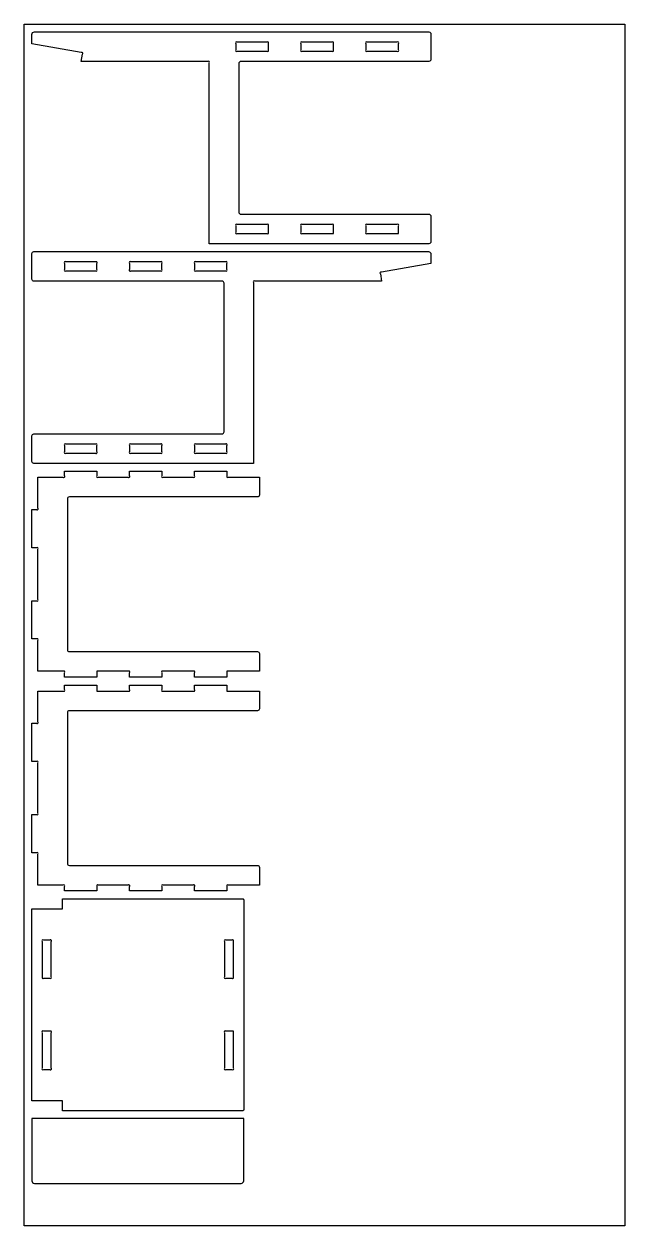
# Model space of a CAD drawing. Header units: millimetres. Extents: x 0 to 1220, y -2440 to 0.
import ezdxf

# ---------------------------------------------------------------- set-up
doc = ezdxf.new("R2010")
doc.units = ezdxf.units.MM
for name, color, linetype in [('BOARDS', 7, 'CONTINUOUS'), ('INSETS D 12.00', 3, 'CONTINUOUS'), ('PERIMETER D 18.00', 5, 'CONTINUOUS')]:
    doc.layers.add(name, color=color, linetype=linetype)

msp = doc.modelspace()

# ---------------------------------------------------------------- linework, layer by layer
at = {"layer": 'BOARDS'}
msp.add_lwpolyline([(0, 0), (1220, 0), (1220, -2440), (0, -2440)], close=True, dxfattribs=at)
at = {"layer": 'INSETS D 12.00'}
for points in [[(432.9, -37, 1), (430, -39.9), (430, -52.1, 1), (432.9, -55), (493.1, -55, 1), (496, -52.1), (496, -39.9, 1), (493.1, -37)], [(562, -39.9), (562, -52.1, 1), (564.9, -55), (625.1, -55, 1), (628, -52.1), (628, -39.9, 1), (625.1, -37), (564.9, -37, 1)], [(694, -39.9), (694, -52.1, 1), (696.9, -55), (757.1, -55, 1), (760, -52.1), (760, -39.9, 1), (757.1, -37), (696.9, -37, 1)], [(430, -409.9), (430, -422.1, 1), (432.9, -425), (493.1, -425, 1), (496, -422.1), (496, -409.9, 1), (493.1, -407), (432.9, -407, 1)], [(562, -409.9), (562, -422.1, 1), (564.9, -425), (625.1, -425, 1), (628, -422.1), (628, -409.9, 1), (625.1, -407), (564.9, -407, 1)], [(694, -409.9), (694, -422.1, 1), (696.9, -425), (757.1, -425, 1), (760, -422.1), (760, -409.9, 1), (757.1, -407), (696.9, -407, 1)], [(84.9, -483, 1), (82, -485.9), (82, -498.1, 1), (84.9, -501), (145.1, -501, 1), (148, -498.1), (148, -485.9, 1), (145.1, -483)], [(216.9, -483, 1), (214, -485.9), (214, -498.1, 1), (216.9, -501), (277.1, -501, 1), (280, -498.1), (280, -485.9, 1), (277.1, -483)], [(348.9, -483, 1), (346, -485.9), (346, -498.1, 1), (348.9, -501), (409.1, -501, 1), (412, -498.1), (412, -485.9, 1), (409.1, -483)], [(82, -855.9), (82, -868.1, 1), (84.9, -871), (145.1, -871, 1), (148, -868.1), (148, -855.9, 1), (145.1, -853), (84.9, -853, 1)], [(214, -855.9), (214, -868.1, 1), (216.9, -871), (277.1, -871, 1), (280, -868.1), (280, -855.9, 1), (277.1, -853), (216.9, -853, 1)], [(346, -855.9), (346, -868.1, 1), (348.9, -871), (409.1, -871, 1), (412, -868.1), (412, -855.9, 1), (409.1, -853), (348.9, -853, 1)], [(37, -1934.3, 1), (39.9, -1937.2), (52.1, -1937.2, 1), (55, -1934.3), (55, -1862.5, 1), (52.1, -1859.6), (39.9, -1859.6, 1), (37, -1862.5)], [(407, -1934.3, 1), (409.9, -1937.2), (422.1, -1937.2, 1), (425, -1934.3), (425, -1862.5, 1), (422.1, -1859.6), (409.9, -1859.6, 1), (407, -1862.5)], [(37, -2119.5, 1), (39.9, -2122.4), (52.1, -2122.4, 1), (55, -2119.5), (55, -2047.7, 1), (52.1, -2044.8), (39.9, -2044.8, 1), (37, -2047.7)], [(407, -2119.5, 1), (409.9, -2122.4), (422.1, -2122.4, 1), (425, -2119.5), (425, -2047.7, 1), (422.1, -2044.8), (409.9, -2044.8, 1), (407, -2047.7)]]:
    msp.add_lwpolyline(points, format="xyb", close=True, dxfattribs=at)
at = {"layer": 'PERIMETER D 18.00'}
for points in [[(118.6, -61.1, 1), (116.3, -57.8), (16, -40.1), (16, -21, -0.414214), (21, -16), (822, -16, -0.414214), (826, -20), (826, -72, -0.414214), (822, -76), (440, -76, 0.414214), (436, -80), (436, -382, 0.414214), (440, -386), (822, -386, -0.414214), (826, -390), (826, -442, -0.414214), (822, -446), (376, -446), (376, -78.9, 1), (373.1, -76), (116, -76)], [(725.7, -503.8, 1), (723.4, -507.1), (726, -522), (468.9, -522, 1), (466, -524.9), (466, -892), (20, -892, -0.414214), (16, -888), (16, -836, -0.414214), (20, -832), (402, -832, 0.414214), (406, -828), (406, -526, 0.414214), (402, -522), (20, -522, -0.414214), (16, -518), (16, -466, -0.414214), (20, -462), (821, -462, -0.414214), (826, -467), (826, -486.1)], [(280, -917.1, 1), (282.9, -920), (343.1, -920, 1), (346, -917.1), (346, -908), (412, -908), (412, -917.1, 1), (414.9, -920), (478, -920), (478, -956, -0.414214), (474, -960), (92, -960, 0.414214), (88, -964), (88, -1270, 0.414214), (92, -1274), (474, -1274, -0.414214), (478, -1278), (478, -1314), (414.9, -1314, 1), (412, -1316.9), (412, -1326), (346, -1326), (346, -1316.9, 1), (343.1, -1314), (282.9, -1314, 1), (280, -1316.9), (280, -1326), (214, -1326), (214, -1316.9, 1), (211.1, -1314), (150.9, -1314, 1), (148, -1316.9), (148, -1326), (82, -1326), (82, -1316.9, 1), (79.1, -1314), (28, -1314), (28, -1251.3, 1), (25.1, -1248.4), (16, -1248.4), (16, -1170.8), (25.1, -1170.8, 1), (28, -1167.9), (28, -1066.1, 1), (25.1, -1063.2), (16, -1063.2), (16, -985.6), (25.1, -985.6, 1), (28, -982.7), (28, -920), (79.1, -920, 1), (82, -917.1), (82, -908), (148, -908), (148, -917.1, 1), (150.9, -920), (211.1, -920, 1), (214, -917.1), (214, -908), (280, -908)], [(280, -1351.1, 1), (282.9, -1354), (343.1, -1354, 1), (346, -1351.1), (346, -1342), (412, -1342), (412, -1351.1, 1), (414.9, -1354), (478, -1354), (478, -1390, -0.414214), (474, -1394), (92, -1394, 0.414214), (88, -1398), (88, -1704, 0.414214), (92, -1708), (474, -1708, -0.414214), (478, -1712), (478, -1748), (414.9, -1748, 1), (412, -1750.9), (412, -1760), (346, -1760), (346, -1750.9, 1), (343.1, -1748), (282.9, -1748, 1), (280, -1750.9), (280, -1760), (214, -1760), (214, -1750.9, 1), (211.1, -1748), (150.9, -1748, 1), (148, -1750.9), (148, -1760), (82, -1760), (82, -1750.9, 1), (79.1, -1748), (28, -1748), (28, -1685.3, 1), (25.1, -1682.4), (16, -1682.4), (16, -1604.8), (25.1, -1604.8, 1), (28, -1601.9), (28, -1500.1, 1), (25.1, -1497.2), (16, -1497.2), (16, -1419.6), (25.1, -1419.6, 1), (28, -1416.7), (28, -1354), (79.1, -1354, 1), (82, -1351.1), (82, -1342), (148, -1342), (148, -1351.1, 1), (150.9, -1354), (211.1, -1354, 1), (214, -1351.1), (214, -1342), (280, -1342)], [(16, -1796), (78, -1796), (78, -1776), (444, -1776, -0.414214), (446, -1778), (446, -2204, -0.414214), (444, -2206), (78, -2206), (78, -2186), (16, -2186)], [(16, -2348.5, 0.414214), (21, -2353.5), (441, -2353.5, 0.414214), (446, -2348.5), (446, -2222), (16, -2222)]]:
    msp.add_lwpolyline(points, format="xyb", close=True, dxfattribs=at)

doc.saveas('drawing.dxf')
